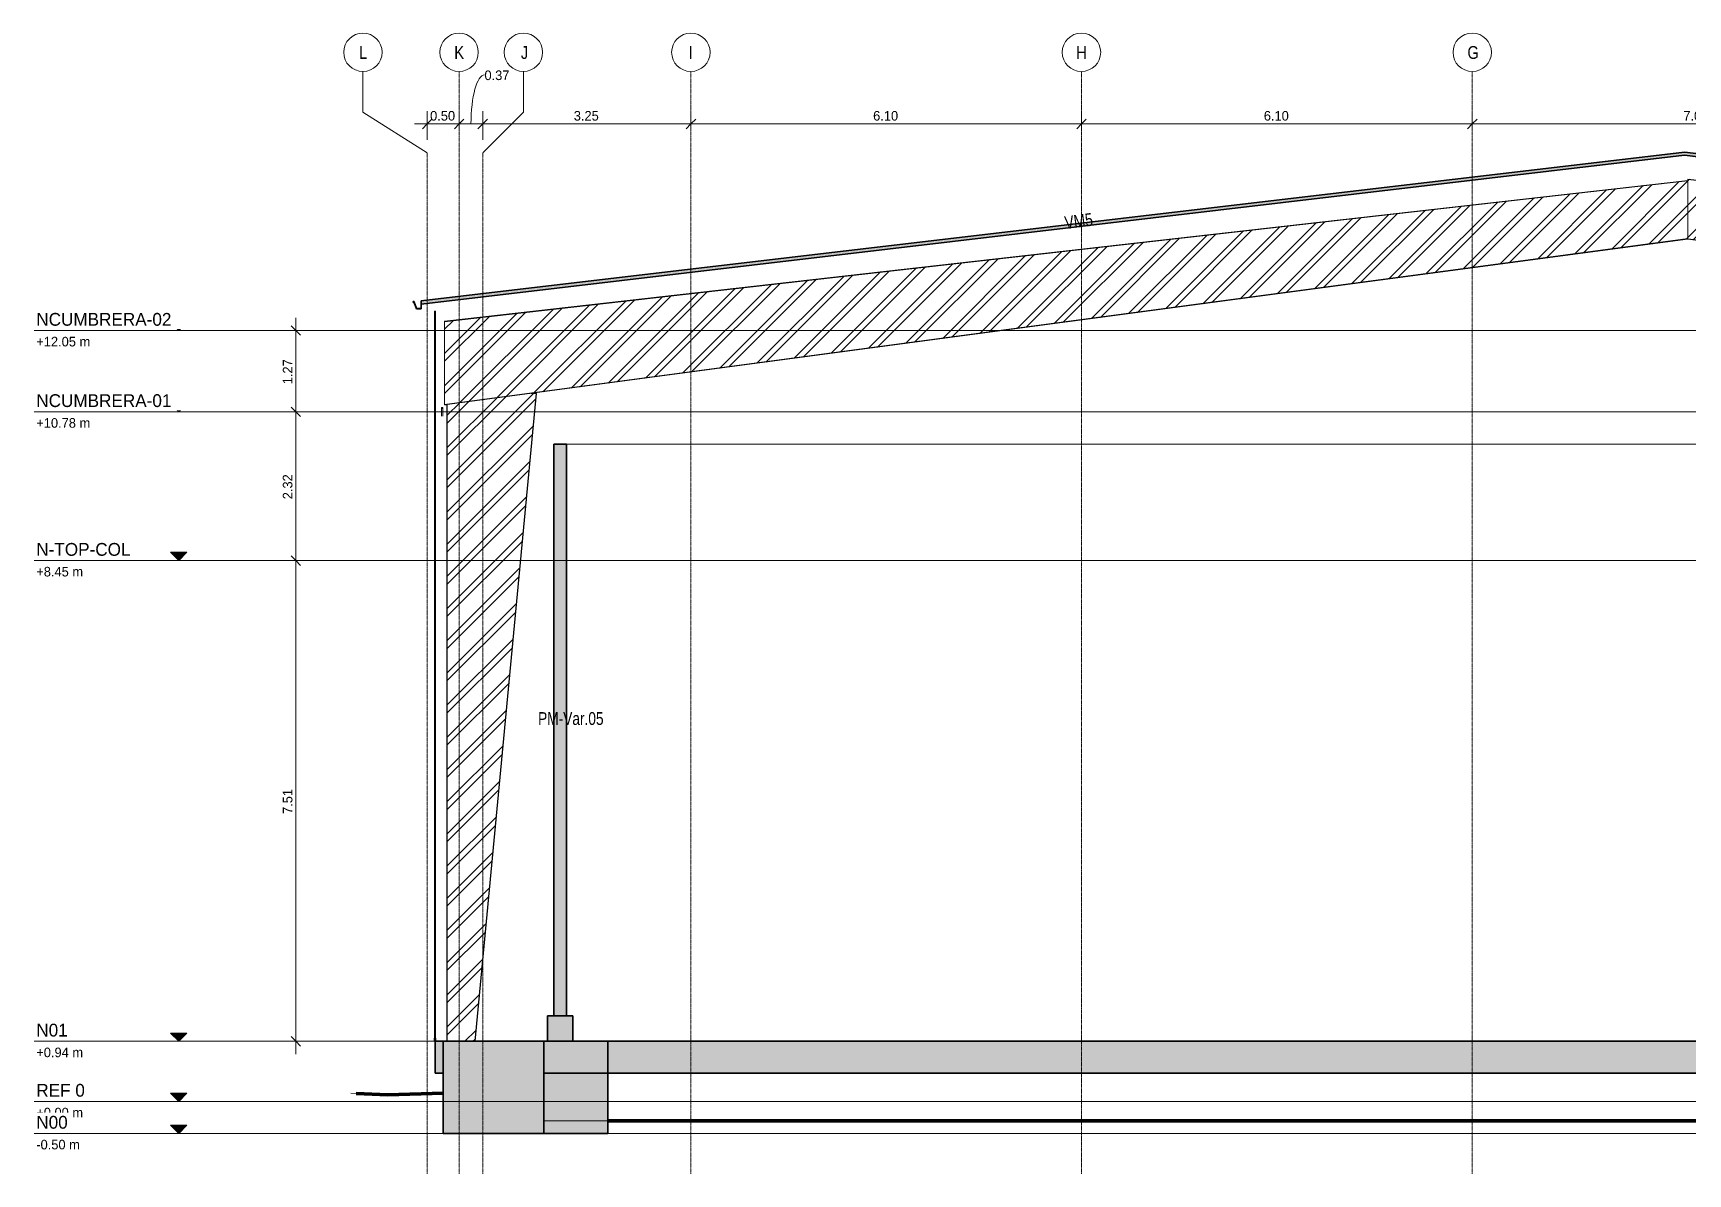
# Model space of a CAD drawing. Header units: centimetres. Extents: x -6716 to 10697, y -285 to 1669.
# Drawn here: x -6716 to -4132, y -113 to 1669 of the extents above; entities that cross this region are included whole.
import ezdxf

# ---------------------------------------------------------------- set-up
doc = ezdxf.new("R2010")
doc.units = ezdxf.units.CM
doc.linetypes.add('Centre', pattern=[3.175, 0.635, -0.475, 1.59, -0.475])
doc.linetypes.add('Grid Line', pattern=[2.2225, 1.27, -0.3175, 0.3175, -0.3175])
for name, color, linetype, lineweight in [('A-ANNO-DIMS', 7, 'Continuous', 9), ('A-ANNO-DIMS-100', 7, 'Continuous', 9), ('A-CLNG', 7, 'Continuous', 9), ('A-FLOR', 7, 'Continuous', 9), ('A-FLOR-LEVL', 7, 'Continuous', 9), ('A-FLOR-PATT', 7, 'Continuous', 35), ('A-GENM', 7, 'Continuous', 9), ('A-ROOF', 7, 'Continuous', 9), ('A-ROOF-MCUT', 7, 'Continuous', 35), ('A-ROOF-PATT', 7, 'Continuous', 35), ('A-WALL', 7, 'Continuous', 9), ('A-WALL-PATT', 7, 'Continuous', 35), ('C-BLDG-PADS', 7, 'Continuous', 9), ('C-TOPO', 7, 'Continuous', 9), ('I-WALL', 7, 'Continuous', 9), ('S-BEAM', 7, 'Continuous', 9), ('S-BEAM-IDEN', 7, 'Continuous', 18), ('S-COLS', 7, 'Continuous', 9), ('S-COLS-IDEN', 7, 'Continuous', 9), ('S-GRID', 7, 'Continuous', 9), ('S-GRID-IDEN', 7, 'Continuous', 9)]:
    doc.layers.add(name, color=color, linetype=linetype, lineweight=lineweight)
doc.styles.add('Century Gothic', font='GOTHIC.TTF', dxfattribs={"height": 20})
doc.styles.add('Century Gothic_1', font='GOTHIC.TTF', dxfattribs={"height": 15})
doc.styles.add('Century Gothic_2', font='GOTHIC.TTF', dxfattribs={"width": 0.8, "height": 20})
doc.styles.add('Saira Condensed', font='SairaCondensed-Regular.ttf', dxfattribs={"height": 20})
doc.dimstyles.new('FCA_N_Cotas_E100', dxfattribs={"dimscale": 30.48, "dimtxt": 15.662524, "dimasz": 0.492126, "dimexe": 0.656168, "dimexo": 0.656168, "dimgap": 0.032808, "dimtad": 1, "dimlfac": 0.01, "dimrnd": 0.01, "dimzin": 0, "dimdsep": 46, "dimtxsty": 'Century Gothic_1', "dimblk1": 'OBLIQUE', "dimblk2": 'OBLIQUE', "dimsah": 1, "dimcen": 0.09, "dimdle": 0.656168, "dimadec": 3, "dimazin": 2, "dimtfac": 1, "dimtdec": 4, "dimtix": 1, "dimtmove": 0, "dimatfit": 3, "dimfxl": 1, "dimtvp": 1, "dimtolj": 1, "dimtzin": 0, "dimarcsym": 2})
doc.dimstyles.new('FCA_N_Cotas_E100_1', dxfattribs={"dimscale": 30.48, "dimtxt": 15.662524, "dimasz": 0.492126, "dimexe": 0.656168, "dimexo": 0.656168, "dimgap": 0.032808, "dimtad": 1, "dimlfac": 0.01, "dimrnd": 0.01, "dimzin": 0, "dimdsep": 46, "dimtxsty": 'Century Gothic_1', "dimblk1": 'OBLIQUE', "dimblk2": 'OBLIQUE', "dimsah": 1, "dimcen": 0.09, "dimdle": 0.656168, "dimadec": 3, "dimazin": 2, "dimtfac": 1, "dimtdec": 4, "dimtix": 1, "dimtmove": 1, "dimatfit": 3, "dimfxl": 1, "dimtvp": 1, "dimtolj": 1, "dimtzin": 0, "dimarcsym": 2})
pattern_1 = [(45, (0, 0), (-25.14472, 25.14472), []), (45, (0, 38.1), (-25.14472, 25.14472), [])]

# ---------------------------------------------------------------- blocks, each defined once
blk = doc.blocks.new('PQ_RVR_ARQ-01_ZZ_ZZ_MO_T_A_rvt-1-Elevación Eje 23')
at = {"layer": 'A-ROOF-PATT', "lineweight": 9, "true_color": 0xeaeaea}
blk.add_hatch(color=254, dxfattribs=at).paths.add_polyline_path([(-2160.9, 1240.2), (-2160.9, 1245.2), (-4136.8, 1483.4), (-6109.6, 1250.8), (-6109.6, 1245.8), (-4136.8, 1478.4), (-2180.3, 1242.5)])
at = {"layer": 'A-WALL-PATT', "lineweight": 9, "true_color": 0xeaeaea}
for points in [[(-6087.7, 99), (-6087.7, 1234.5), (-6088.2, 1234.5), (-6088.2, 99)], [(-5902.7, 134), (-5882.7, 134), (-5882.7, 1027), (-5902.7, 1027), (-5902.7, 720.1)], [(-5872.7, 94), (-5872.7, 134), (-5912.7, 134), (-5912.7, 94)], [(-6089.5, 94), (-6087, 94), (-6087, 99), (-6089.5, 99), (-6089.5, 94.5)]]:
    blk.add_hatch(color=254, dxfattribs=at).paths.add_polyline_path(points)
at = {"layer": 'A-CLNG', "color": 254, "lineweight": 18, "true_color": 0xe5e5e5}
blk.add_line((-3126.4, 1027), (-5882.7, 1027), dxfattribs=at)
at = {"layer": 'A-FLOR', "color": 254, "lineweight": 35, "true_color": 0xcccccc}
for p, q in [((-2349.4, 94), (-5918.3, 94)), ((-5918.3, 94), (-5918.3, 44)), ((-5918.3, 44), (-2349.4, 44))]:
    blk.add_line(p, q, dxfattribs=at)
at = {"layer": 'A-ROOF', "color": 254, "lineweight": 35, "true_color": 0xcccccc}
for p, q in [((-4136.8, 1483.4), (-6109.6, 1250.8)), ((-6109.6, 1245.8), (-4136.8, 1478.4)), ((-2160.9, 1245.2), (-4136.8, 1483.4)), ((-4136.8, 1478.4), (-2160.9, 1240.2)), ((-6109.6, 1250.8), (-6109.6, 1245.8))]:
    blk.add_line(p, q, dxfattribs=at)
at = {"layer": 'A-ROOF-MCUT', "color": 254, "true_color": 0xcccccc}
for p, q in [((-6120.9, 1249.6), (-6122.1, 1249.6)), ((-6122.1, 1249.6), (-6122.1, 1248.3)), ((-6122.1, 1248.3), (-6120.9, 1248.3)), ((-6121.8, 1248.6), (-6121.8, 1249.2)), ((-6121.8, 1249.2), (-6120.9, 1249.2)), ((-6120.6, 1248.6), (-6121.8, 1248.6)), ((-6120.9, 1249.2), (-6120.9, 1249.6)), ((-6120.9, 1248.3), (-6117, 1238.3)), ((-6116.8, 1238.7), (-6120.6, 1248.6)), ((-6109.6, 1250.8), (-6109.9, 1250.8)), ((-6109.9, 1250.8), (-6109.9, 1238.7)), ((-6109.6, 1238.3), (-6109.6, 1250.8)), ((-6117, 1238.3), (-6109.6, 1238.3)), ((-6109.9, 1238.7), (-6116.8, 1238.7))]:
    blk.add_line(p, q, dxfattribs=at)
at = {"layer": 'A-WALL', "color": 254, "lineweight": 35, "true_color": 0xcccccc}
for p, q in [((-6087.7, 1234.5), (-6088.2, 1234.5)), ((-6088.2, 1234.5), (-6088.2, 99)), ((-6087.7, 99), (-6087.7, 1234.5)), ((-5872.7, 134), (-5912.7, 134)), ((-5912.7, 134), (-5912.7, 94)), ((-5872.7, 94), (-5872.7, 134)), ((-6088.2, 99), (-6087.7, 99)), ((-5918.3, 94), (-6075.5, 94)), ((-6075.5, 94), (-6075.5, -50)), ((-5818.3, 94), (-5918.3, 94)), ((-5918.3, 94), (-5918.3, -50)), ((-5918.3, -50), (-5918.3, 94)), ((-5912.7, 94), (-5872.7, 94)), ((-5818.3, -50), (-5818.3, 94)), ((-6075.5, -50), (-5918.3, -50)), ((-5918.3, -50), (-5818.3, -50))]:
    blk.add_line(p, q, dxfattribs=at)
at = {"layer": 'A-WALL', "color": 254, "true_color": 0xcccccc}
for p, q in [((-6089.5, 99), (-6089.5, 94)), ((-6087, 99), (-6089.5, 99)), ((-6089.5, 94), (-6087, 94)), ((-6087, 94), (-6087, 99))]:
    blk.add_line(p, q, dxfattribs=at)
at = {"layer": 'C-BLDG-PADS', "color": 254, "lineweight": 18, "true_color": 0xdadada}
for p, q in [((-2349.4, 0), (-5918.3, 0)), ((-5918.3, 0), (-5918.3, -30.5)), ((-5918.3, -30.5), (-2349.4, -30.5))]:
    blk.add_line(p, q, dxfattribs=at)
at = {"layer": 'C-TOPO', "color": 254, "true_color": 0xdadada}
for p, q in [((-6211.4, 12.6), (-6219.7, 12.8)), ((-6161.8, 10.4), (-6211.4, 12.6)), ((-6162.8, 11.1), (-6211.4, 12.6)), ((-6162.8, 11.1), (-6170.5, 11.3)), ((-6075.5, 12.8), (-6161.8, 10.4)), ((-4781.4, -30.5), (-5818.3, -30.5)), ((-4781.4, -30.5), (-2732.8, -30.5))]:
    blk.add_line(p, q, dxfattribs=at)
at = {"layer": 'C-TOPO', "color": 254, "lineweight": 70, "true_color": 0xdadada}
for p, q in [((-6161.8, 10.4), (-6211.4, 12.6)), ((-6075.5, 12.8), (-6161.8, 10.4)), ((-5818.3, -30.5), (-4781.4, -30.5)), ((-4781.4, -30.5), (-2732.8, -30.5))]:
    blk.add_line(p, q, dxfattribs=at)
at = {"layer": 'I-WALL', "color": 254, "lineweight": 35, "true_color": 0xcccccc}
for p, q in [((-5882.7, 1027), (-5902.7, 1027)), ((-5902.7, 1027), (-5902.7, 134)), ((-5882.7, 134), (-5882.7, 1027)), ((-5902.7, 134), (-5882.7, 134))]:
    blk.add_line(p, q, dxfattribs=at)
blk = doc.blocks.new('RVR_Tensor angular - d_25 mm-1722037-Elevación Eje 23')
at = {"layer": 'A-GENM', "color": 8, "true_color": 0x808080}
for p, q in [((-6077.8, 1083.6), (-6077.8, 1070.5)), ((-6075.8, 1070.5), (-6075.8, 1083.6))]:
    blk.add_line(p, q, dxfattribs=at)
for start_param, end_param in [(1.570796, 3.403391), (3.403392, 3.665191), (3.665198, 3.926983), (3.926991, 4.18879), (4.18879, 4.45059), (4.45059, 4.712389), (6.021387, 7.853982), (4.712389, 4.974188), (4.974188, 5.235988), (5.235988, 5.497787), (5.497795, 5.75958), (5.759587, 6.021386)]:
    blk.add_ellipse((-6076.8, 1083.6), major_axis=(1, 0), ratio=0.891007, start_param=start_param, end_param=end_param, dxfattribs=at)
blk = doc.blocks.new('Level - Con_Triangulo-1145637-Elevación Eje 23')
at = {"layer": 'A-FLOR-LEVL', "true_color": 0xe2e2e2}
blk.add_hatch(color=254, dxfattribs=at).paths.add_polyline_path([(-6501.3, 12.9), (-6488.4, 0), (-6475.5, 12.9)])
at = {"layer": 'A-FLOR-LEVL', "color": 253, "true_color": 0xaaaaaa}
for p, q in [((-6475.5, 0), (-6714, 0)), ((-6501.3, 12.9), (-6475.5, 12.9)), ((-6488.4, 0), (-6501.3, 12.9)), ((-6475.5, 12.9), (-6488.4, 0))]:
    blk.add_line(p, q, dxfattribs=at)
blk = doc.blocks.new('Grid - 3mm-1819951-Elevación Eje 23')
at = {"layer": 'S-GRID-IDEN', "color": 253, "true_color": 0xaaaaaa}
blk.add_circle((-2548.7, 1639.2), 30, dxfattribs=at)
blk = doc.blocks.new('DIMBLOCK1-Elevación Eje 23')
at = {"layer": 'A-ANNO-DIMS-100'}
for p, q in [((-6120.4, 1527.2), (-6050.4, 1527.2)), ((-6100.4, 1527.2), (-6100.4, 1547.2)), ((-6100.4, 1527.2), (-6100.4, 1502.2)), ((-6050.4, 1527.2), (-6050.4, 1547.2)), ((-6050.4, 1527.2), (-6050.4, 1517.8))]:
    blk.add_line(p, q, dxfattribs=at)
at = {"layer": 'A-ANNO-DIMS-100', "lineweight": 35}
for p, q in [((-6100.4, 1527.2), (-6107.9, 1519.7)), ((-6100.4, 1527.2), (-6092.9, 1534.7)), ((-6050.4, 1527.2), (-6057.9, 1519.7)), ((-6050.4, 1527.2), (-6042.9, 1534.7))]:
    blk.add_line(p, q, dxfattribs=at)
at = {"layer": 'A-ANNO-DIMS-100', "color": 0, "insert": (-6095.8, 1547.5), "char_height": 15, "width": 48.927, "attachment_point": 1, "line_spacing_factor": 0.984502, "style": 'Century Gothic_1'}
blk.add_mtext('0.50', dxfattribs=at)
blk = doc.blocks.new('_Oblique')
at = {"color": 0, "linetype": 'ByBlock', "lineweight": -2}
blk.add_line((-0.5, -0.5), (0.5, 0.5), dxfattribs=at)
blk = doc.blocks.new('DIMBLOCK2-Elevación Eje 23')
at = {"layer": 'A-ANNO-DIMS-100', "lineweight": 35}
for p, q in [((-6050.4, 1527.2), (-6057.9, 1519.7)), ((-6050.4, 1527.2), (-6042.9, 1534.7)), ((-6013.5, 1527.2), (-6021, 1519.7)), ((-6013.5, 1527.2), (-6006, 1534.7))]:
    blk.add_line(p, q, dxfattribs=at)
at = {"layer": 'A-ANNO-DIMS-100'}
for p, q in [((-6050.4, 1527.2), (-6050.4, 1547.2)), ((-6050.4, 1527.2), (-6013.5, 1527.2)), ((-6050.4, 1527.2), (-6050.4, 1517.8)), ((-6013.5, 1527.2), (-6013.5, 1547.2)), ((-6013.5, 1527.2), (-6013.5, 1502.2))]:
    blk.add_line(p, q, dxfattribs=at)
blk.add_ellipse((-6010.9, 1527.2), major_axis=(0, 76.6), ratio=0.27518, start_param=0, end_param=1.570796, dxfattribs=at)
at = {"layer": 'A-ANNO-DIMS-100', "color": 0, "insert": (-6010.9, 1610.8), "char_height": 15, "width": 48.927, "attachment_point": 1, "line_spacing_factor": 0.984502, "style": 'Century Gothic_1'}
blk.add_mtext('0.37', dxfattribs=at)
blk = doc.blocks.new('DIMBLOCK3-Elevación Eje 23')
at = {"layer": 'A-ANNO-DIMS-100', "lineweight": 35}
for p, q in [((-6013.5, 1527.2), (-6021, 1519.7)), ((-6013.5, 1527.2), (-6006, 1534.7)), ((-5688.5, 1527.2), (-5696, 1519.7)), ((-5688.5, 1527.2), (-5681, 1534.7))]:
    blk.add_line(p, q, dxfattribs=at)
at = {"layer": 'A-ANNO-DIMS-100'}
for p, q in [((-6013.5, 1527.2), (-6013.5, 1547.2)), ((-6013.5, 1527.2), (-5688.5, 1527.2)), ((-6013.5, 1527.2), (-6013.5, 1502.2)), ((-5688.5, 1527.2), (-5688.5, 1547.2)), ((-5688.5, 1527.2), (-5688.5, 1517.8))]:
    blk.add_line(p, q, dxfattribs=at)
at = {"layer": 'A-ANNO-DIMS-100', "color": 0, "insert": (-5871.4, 1547.5), "char_height": 15, "width": 48.927, "attachment_point": 1, "line_spacing_factor": 0.984502, "style": 'Century Gothic_1'}
blk.add_mtext('3.25', dxfattribs=at)
blk = doc.blocks.new('DIMBLOCK4-Elevación Eje 23')
at = {"layer": 'A-ANNO-DIMS-100', "lineweight": 35}
for p, q in [((-5688.5, 1527.2), (-5696, 1519.7)), ((-5688.5, 1527.2), (-5681, 1534.7)), ((-5078.5, 1527.2), (-5086, 1519.7)), ((-5078.5, 1527.2), (-5071, 1534.7))]:
    blk.add_line(p, q, dxfattribs=at)
at = {"layer": 'A-ANNO-DIMS-100'}
for p, q in [((-5688.5, 1527.2), (-5688.5, 1547.2)), ((-5688.5, 1527.2), (-5078.5, 1527.2)), ((-5688.5, 1527.2), (-5688.5, 1517.8)), ((-5078.5, 1527.2), (-5078.5, 1547.2)), ((-5078.5, 1527.2), (-5078.5, 1517.8))]:
    blk.add_line(p, q, dxfattribs=at)
at = {"layer": 'A-ANNO-DIMS-100', "color": 0, "insert": (-5403.9, 1547.5), "char_height": 15, "width": 48.927, "attachment_point": 1, "line_spacing_factor": 0.984502, "style": 'Century Gothic_1'}
blk.add_mtext('6.10', dxfattribs=at)
blk = doc.blocks.new('DIMBLOCK5-Elevación Eje 23')
at = {"layer": 'A-ANNO-DIMS-100', "lineweight": 35}
for p, q in [((-5078.5, 1527.2), (-5086, 1519.7)), ((-5078.5, 1527.2), (-5071, 1534.7)), ((-4468.3, 1527.2), (-4475.8, 1519.7)), ((-4468.3, 1527.2), (-4460.8, 1534.7))]:
    blk.add_line(p, q, dxfattribs=at)
at = {"layer": 'A-ANNO-DIMS-100'}
for p, q in [((-5078.5, 1527.2), (-5078.5, 1547.2)), ((-5078.5, 1527.2), (-4468.3, 1527.2)), ((-5078.5, 1527.2), (-5078.5, 1517.8)), ((-4468.3, 1527.2), (-4468.3, 1547.2)), ((-4468.3, 1527.2), (-4468.3, 1517.8))]:
    blk.add_line(p, q, dxfattribs=at)
at = {"layer": 'A-ANNO-DIMS-100', "color": 0, "insert": (-4793.8, 1547.5), "char_height": 15, "width": 48.927, "attachment_point": 1, "line_spacing_factor": 0.984502, "style": 'Century Gothic_1'}
blk.add_mtext('6.10', dxfattribs=at)
blk = doc.blocks.new('DIMBLOCK6-Elevación Eje 23')
at = {"layer": 'A-ANNO-DIMS-100', "lineweight": 35}
for p, q in [((-4468.3, 1527.2), (-4475.8, 1519.7)), ((-4468.3, 1527.2), (-4460.8, 1534.7)), ((-3768.3, 1527.2), (-3775.8, 1519.7)), ((-3768.3, 1527.2), (-3760.8, 1534.7))]:
    blk.add_line(p, q, dxfattribs=at)
at = {"layer": 'A-ANNO-DIMS-100'}
for p, q in [((-4468.3, 1527.2), (-4468.3, 1547.2)), ((-4468.3, 1527.2), (-3768.3, 1527.2)), ((-4468.3, 1527.2), (-4468.3, 1517.8)), ((-3768.3, 1527.2), (-3768.3, 1547.2)), ((-3768.3, 1527.2), (-3768.3, 1517.8))]:
    blk.add_line(p, q, dxfattribs=at)
at = {"layer": 'A-ANNO-DIMS-100', "color": 0, "insert": (-4138.6, 1547.5), "char_height": 15, "width": 48.927, "attachment_point": 1, "line_spacing_factor": 0.984502, "style": 'Century Gothic_1'}
blk.add_mtext('7.00', dxfattribs=at)
blk = doc.blocks.new('DIMBLOCK10-Elevación Eje 23')
at = {"layer": 'A-ANNO-DIMS-100'}
for p, q in [((-6305.5, 1224.5), (-6305.5, 1077.5)), ((-6305.5, 1204.5), (-6314.9, 1204.5)), ((-6305.5, 1204.5), (-6285.5, 1204.5)), ((-6305.5, 1077.5), (-6314.9, 1077.5)), ((-6305.5, 1077.5), (-6285.5, 1077.5))]:
    blk.add_line(p, q, dxfattribs=at)
at = {"layer": 'A-ANNO-DIMS-100', "lineweight": 35}
for p, q in [((-6305.5, 1204.5), (-6313, 1212)), ((-6305.5, 1204.5), (-6298, 1197)), ((-6305.5, 1077.5), (-6313, 1085)), ((-6305.5, 1077.5), (-6298, 1070))]:
    blk.add_line(p, q, dxfattribs=at)
at = {"layer": 'A-ANNO-DIMS-100', "color": 0, "insert": (-6325.8, 1120.6), "char_height": 15, "width": 48.927, "attachment_point": 1, "rotation": 90, "line_spacing_factor": 0.984502, "style": 'Century Gothic_1'}
blk.add_mtext('1.27', dxfattribs=at)
blk = doc.blocks.new('DIMBLOCK11-Elevación Eje 23')
at = {"layer": 'A-ANNO-DIMS-100'}
for p, q in [((-6305.5, 1077.5), (-6314.9, 1077.5)), ((-6305.5, 1077.5), (-6305.5, 845.1)), ((-6305.5, 1077.5), (-6285.5, 1077.5)), ((-6305.5, 845.1), (-6314.9, 845.1)), ((-6305.5, 845.1), (-6285.5, 845.1))]:
    blk.add_line(p, q, dxfattribs=at)
at = {"layer": 'A-ANNO-DIMS-100', "lineweight": 35}
for p, q in [((-6305.5, 1077.5), (-6313, 1085)), ((-6305.5, 1077.5), (-6298, 1070)), ((-6305.5, 845.1), (-6313, 852.6)), ((-6305.5, 845.1), (-6298, 837.6))]:
    blk.add_line(p, q, dxfattribs=at)
at = {"layer": 'A-ANNO-DIMS-100', "color": 0, "insert": (-6325.8, 940.9), "char_height": 15, "width": 48.927, "attachment_point": 1, "rotation": 90, "line_spacing_factor": 0.984502, "style": 'Century Gothic_1'}
blk.add_mtext('2.32', dxfattribs=at)
blk = doc.blocks.new('DIMBLOCK12-Elevación Eje 23')
at = {"layer": 'A-ANNO-DIMS-100'}
for p, q in [((-6305.5, 845.1), (-6314.9, 845.1)), ((-6305.5, 845.1), (-6305.5, 74)), ((-6305.5, 845.1), (-6285.5, 845.1)), ((-6305.5, 94), (-6314.9, 94)), ((-6305.5, 94), (-6285.5, 94))]:
    blk.add_line(p, q, dxfattribs=at)
at = {"layer": 'A-ANNO-DIMS-100', "lineweight": 35}
for p, q in [((-6305.5, 845.1), (-6313, 852.6)), ((-6305.5, 845.1), (-6298, 837.6)), ((-6305.5, 94), (-6313, 101.5)), ((-6305.5, 94), (-6298, 86.5))]:
    blk.add_line(p, q, dxfattribs=at)
at = {"layer": 'A-ANNO-DIMS-100', "color": 0, "insert": (-6325.8, 449.2), "char_height": 15, "width": 48.927, "attachment_point": 1, "rotation": 90, "line_spacing_factor": 0.984502, "style": 'Century Gothic_1'}
blk.add_mtext('7.51', dxfattribs=at)

msp = doc.modelspace()

# ---------------------------------------------------------------- hatches: boundary and pattern name
at = {"layer": 'A-FLOR-PATT', "lineweight": 9, "true_color": 0x9a9a9a}
msp.add_hatch(color=253, dxfattribs=at).paths.add_polyline_path([(-4135.703, 44), (-2362.631, 44), (-2362.631, 94), (-6087.713, 94), (-6087.713, 44), (-5177.692, 44)])
at = {"layer": 'A-WALL-PATT', "lineweight": 9, "true_color": 0x9a9a9a}
for points in [[(-5918.319, -50), (-5918.319, 44), (-6075.453, 44), (-6075.453, -50)], [(-5918.319, -50), (-5818.319, -50), (-5818.319, 44), (-5918.319, 44)]]:
    msp.add_hatch(color=253, dxfattribs=at).paths.add_polyline_path(points)
at = {"layer": 'S-BEAM', "true_color": 0xc0c0c0}
h = msp.add_hatch(dxfattribs=at)
h.set_pattern_fill('FP_3', color=9, style=0, pattern_type=2)
h.set_pattern_definition(pattern_1)
h.paths.add_polyline_path([(-6073.06, 1218.304), (-4131.501, 1438.183), (-4131.501, 1438.769), (-6073.06, 1218.89)])
h = msp.add_hatch(dxfattribs=at)
h.set_pattern_fill('FP_3', color=9, style=0, pattern_type=2)
h.set_pattern_definition(pattern_1)
h.paths.add_polyline_path([(-6073.06, 1088.746), (-4131.501, 1348.072), (-4131.501, 1438.183), (-6073.06, 1218.304), (-6073.06, 1152.237)])
h = msp.add_hatch(dxfattribs=at)
h.set_pattern_fill('FP_4', color=9, style=0, pattern_type=2)
h.set_pattern_definition(pattern_1)
h.paths.add_polyline_path([(-2180.363, 1217.452), (-2180.286, 1218.029), (-4131.501, 1441.149), (-4131.501, 1440.564), (-2572.718, 1262.318)])
h = msp.add_hatch(dxfattribs=at)
h.set_pattern_fill('FP_4', color=9, style=0, pattern_type=2)
h.set_pattern_definition(pattern_1)
h.paths.add_polyline_path([(-2197.404, 1089.749), (-2180.363, 1217.452), (-4131.501, 1440.564), (-4131.501, 1347.841), (-2198.935, 1089.953)])
h = msp.add_hatch(dxfattribs=at)
h.set_pattern_fill('FP_3', color=9, style=0, pattern_type=2)
h.set_pattern_definition(pattern_1)
h.paths.add_polyline_path([(-6073.06, 1088.159), (-4131.501, 1347.485), (-4131.501, 1348.072), (-6073.06, 1088.746)])
h = msp.add_hatch(dxfattribs=at)
h.set_pattern_fill('FP_5', color=9, style=0, pattern_type=2)
h.set_pattern_definition(pattern_1)
h.paths.add_polyline_path([(-2197.481, 1089.172), (-2197.404, 1089.749), (-4131.501, 1347.841), (-4131.501, 1347.254), (-2247.096, 1095.792)])
at = {"layer": 'S-COLS', "true_color": 0xc0c0c0}
h = msp.add_hatch(dxfattribs=at)
h.set_pattern_fill('FP_3', color=9, style=0, pattern_type=2)
h.set_pattern_definition(pattern_1)
h.paths.add_polyline_path([(-6069.635, 94), (-6069.053, 94), (-6069.053, 1088.694), (-6069.635, 1088.616), (-6069.635, 720.073)])
h = msp.add_hatch(dxfattribs=at)
h.set_pattern_fill('FP_3', color=9, style=0, pattern_type=2)
h.set_pattern_definition(pattern_1)
h.paths.add_polyline_path([(-6025.957, 94), (-5930.217, 1106.2), (-5937.99, 1106.2), (-6069.053, 1088.694), (-6069.053, 94)])
h = msp.add_hatch(dxfattribs=at)
h.set_pattern_fill('FP_3', color=9, style=0, pattern_type=2)
h.set_pattern_definition(pattern_1)
h.paths.add_polyline_path([(-6025.957, 94), (-6025.375, 94), (-5929.635, 1106.2), (-5930.217, 1106.2), (-5966.739, 720.073)])

# ---------------------------------------------------------------- linework, layer by layer
at = {"layer": 'A-FLOR', "lineweight": 35}
for p, q in [((-6069.635, 94), (-6087.713, 94)), ((-6087.713, 94), (-6087.713, 44)), ((-2362.631, 94), (-6025.375, 94)), ((-6087.713, 44), (-6075.453, 44)), ((-5818.319, 44), (-2449.359, 44))]:
    msp.add_line(p, q, dxfattribs=at)
at = {"layer": 'A-FLOR-LEVL', "color": 253, "linetype": 'Centre', "true_color": 0xaaaaaa}
for p, q in [((-1795.884, 845.103), (-6475.531, 845.103)), ((-6475.531, 94), (-1795.884, 94)), ((-6475.531, 0), (-1795.884, 0)), ((-1795.884, -50), (-6475.531, -50))]:
    msp.add_line(p, q, dxfattribs=at)
at = {"layer": 'A-WALL', "lineweight": 35}
for p, q in [((-6075.453, 44), (-6075.453, -50)), ((-5918.319, -50), (-5918.319, 44)), ((-5818.319, -50), (-5818.319, 44)), ((-6075.453, -50), (-5818.319, -50))]:
    msp.add_line(p, q, dxfattribs=at)
at = {"layer": 'S-BEAM'}
for p, q in [((-4131.501, 1438.769), (-6073.06, 1218.89)), ((-6073.06, 1218.304), (-4131.501, 1438.183)), ((-4131.501, 1441.149), (-2180.286, 1218.029)), ((-4131.501, 1441.149), (-4131.501, 1440.564)), ((-2180.363, 1217.452), (-4131.501, 1440.564)), ((-4131.501, 1440.564), (-4131.501, 1438.769)), ((-4131.501, 1438.183), (-4131.501, 1438.769)), ((-4131.501, 1438.183), (-4131.501, 1348.072)), ((-4131.501, 1438.183), (-4131.501, 1348.072)), ((-4131.501, 1348.072), (-6073.06, 1088.746)), ((-4131.501, 1347.485), (-6069.053, 1088.694)), ((-4131.501, 1348.072), (-4131.501, 1347.485)), ((-4131.501, 1347.841), (-2197.404, 1089.749)), ((-4131.501, 1347.841), (-4131.501, 1347.254)), ((-4131.501, 1347.254), (-2197.481, 1089.172)), ((-6073.06, 1218.89), (-6073.06, 1218.304)), ((-6073.06, 1218.304), (-6073.06, 1088.746)), ((-6073.06, 1088.746), (-6073.06, 1088.159)), ((-6069.635, 1088.616), (-6073.06, 1088.159))]:
    msp.add_line(p, q, dxfattribs=at)
at = {"layer": 'S-COLS'}
for p, q in [((-6069.053, 1088.694), (-6069.635, 1088.616)), ((-6069.635, 1088.616), (-6069.635, 94)), ((-6069.053, 1088.694), (-6069.053, 94)), ((-6025.957, 94), (-5930.217, 1106.2)), ((-6025.375, 94), (-5929.635, 1106.2)), ((-5937.99, 1106.2), (-5930.217, 1106.2)), ((-5929.635, 1106.2), (-5930.217, 1106.2)), ((-6069.053, 94), (-6069.635, 94)), ((-6025.957, 94), (-6069.053, 94)), ((-6025.375, 94), (-6025.957, 94))]:
    msp.add_line(p, q, dxfattribs=at)
at = {"layer": 'S-GRID', "color": 253, "true_color": 0xaaaaaa}
for p, q in [((-6200.667, 1545.726), (-6200.667, 1609.226)), ((-5950.039, 1545.726), (-5950.039, 1609.226)), ((-6100.445, 1482.226), (-6200.667, 1545.726)), ((-6013.539, 1482.226), (-5950.039, 1545.726))]:
    msp.add_line(p, q, dxfattribs=at)
at = {"layer": 'S-GRID', "color": 253, "linetype": 'Grid Line', "true_color": 0xaaaaaa}
for p, q in [((-6050.445, -113.184), (-6050.445, 1609.226)), ((-5688.539, -113.184), (-5688.539, 1609.226)), ((-5078.539, -113.184), (-5078.539, 1609.226)), ((-4468.259, -113.184), (-4468.259, 1609.226)), ((-6100.445, -113.184), (-6100.445, 1482.226)), ((-6013.539, -113.184), (-6013.539, 1482.226))]:
    msp.add_line(p, q, dxfattribs=at)

# ---------------------------------------------------------------- block references
at = {"lineweight": 5}
msp.add_blockref('PQ_RVR_ARQ-01_ZZ_ZZ_MO_T_A_rvt-1-Elevación Eje 23', (0, 0), dxfattribs=at)
at = {"layer": 'A-FLOR-LEVL', "color": 253, "true_color": 0xaaaaaa}
for p in [(0, 1204.505), (0, 1077.508), (0, 845.103), (0, 94), (0, 0)]:
    msp.add_blockref('Level - Con_Triangulo-1145637-Elevación Eje 23', p, dxfattribs=at)
at = {"layer": 'A-GENM', "color": 8, "true_color": 0x808080}
msp.add_blockref('RVR_Tensor angular - d_25 mm-1722037-Elevación Eje 23', (0, 0), dxfattribs=at)
at = {"layer": 'S-GRID-IDEN', "color": 253, "true_color": 0xaaaaaa}
for p in [(-3652.004, 0), (-3501.782, 0), (-3401.377, 0), (-3139.877, 0), (-2529.877, 0), (-1919.596, 0)]:
    msp.add_blockref('Grid - 3mm-1819951-Elevación Eje 23', p, dxfattribs=at)

# ---------------------------------------------------------------- texts
at = {"layer": 'S-BEAM-IDEN', "lineweight": 9, "insert": (-5106.011, 1382.605), "char_height": 20, "width": 60.2869, "attachment_point": 1, "rotation": 7.607745, "style": 'Century Gothic_2'}
msp.add_mtext('VM5', dxfattribs=at)
at = {"layer": 'S-COLS-IDEN', "insert": (-5927.155, 608.306), "char_height": 20, "width": 134.6835, "attachment_point": 1, "style": 'Century Gothic_2'}
msp.add_mtext('PM-Var.05', dxfattribs=at)
at = {"layer": 'S-GRID-IDEN', "color": 253, "true_color": 0xaaaaaa, "char_height": 20, "attachment_point": 1, "style": 'Saira Condensed'}
for s, insert, width in [('L', (-6206.591, 1648.906), 13.62869), ('K', (-6058.018, 1648.906), 17.63712), ('J', (-5954.013, 1648.906), 8.81856), ('I', (-5692.163, 1648.906), 8.01687), ('H', (-5086.763, 1648.906), 19.2405), ('G', (-4475.832, 1648.906), 17.63712)]:
    msp.add_mtext(s, dxfattribs=dict(at, insert=insert, width=width))

# ---------------------------------------------------------------- dimensions: what is measured, and where the dimension line sits
at = {"layer": 'A-ANNO-DIMS'}
dim = msp.add_linear_dim(base=(-6013.539, 1527.233), p1=(-6050.445, 1537.84), p2=(-6013.539, 1482.226), dimstyle='FCA_N_Cotas_E100_1', override={"dimpost": '<>', "dimfxl": 66.74482}, dxfattribs=at)
dim.commit()
dim.dimension.update_dxf_attribs({"geometry": 'DIMBLOCK2-Elevación Eje 23', "text_midpoint": (-5986.436, 1600.803), "dimtype": 160})
for base, p1, p2, override, picture, middle in [((-6050.445, 1527.233), (-6100.445, 1482.226), (-6050.445, 1537.84), {"dimpost": '<>', "dimfxl": 74.785327}, 'DIMBLOCK1-Elevación Eje 23', (-6075.445, 1536.11)), ((-5688.539, 1527.233), (-6013.539, 1482.226), (-5688.539, 1537.84), {"dimpost": '<>', "dimfxl": 329.723892}, 'DIMBLOCK3-Elevación Eje 23', (-5851.039, 1536.11)), ((-5078.539, 1527.233), (-5688.539, 1537.84), (-5078.539, 1537.84), {"dimpost": '<>', "dimfxl": 610}, 'DIMBLOCK4-Elevación Eje 23', (-5383.539, 1536.11)), ((-4468.259, 1527.233), (-5078.539, 1537.84), (-4468.259, 1537.84), {"dimpost": '<>', "dimfxl": 610.280405}, 'DIMBLOCK5-Elevación Eje 23', (-4773.399, 1536.11)), ((-3768.259, 1527.233), (-4468.259, 1537.84), (-3768.259, 1537.84), {"dimpost": '<>', "dimfxl": 700}, 'DIMBLOCK6-Elevación Eje 23', (-4118.259, 1536.11))]:
    dim = msp.add_linear_dim(base=base, p1=p1, p2=p2, dimstyle='FCA_N_Cotas_E100', override=override, dxfattribs=at)
    dim.commit()
    dim.dimension.update_dxf_attribs({"geometry": picture, "text_midpoint": middle})
for base, p1, p2, override, picture, middle in [((-6305.542, 1077.508), (-6294.935, 1204.505), (-6294.935, 1077.508), {"dimpost": '<>', "dimfxl": 126.997085}, 'DIMBLOCK10-Elevación Eje 23', (-6314.419, 1141.007)), ((-6305.542, 845.103), (-6294.935, 1077.508), (-6294.935, 845.103), {"dimpost": '<>', "dimfxl": 232.405176}, 'DIMBLOCK11-Elevación Eje 23', (-6314.419, 961.305)), ((-6305.542, 94), (-6294.935, 845.103), (-6294.935, 94), {"dimpost": '<>', "dimfxl": 751.102783}, 'DIMBLOCK12-Elevación Eje 23', (-6314.231, 469.551))]:
    dim = msp.add_linear_dim(base=base, p1=p1, p2=p2, angle=90, dimstyle='FCA_N_Cotas_E100', override=override, dxfattribs=at)
    dim.commit()
    dim.dimension.update_dxf_attribs({"geometry": picture, "text_midpoint": middle})

# ---------------------------------------------------------------- next in the draw order: texts
at = {"layer": 'A-FLOR-LEVL', "color": 9, "true_color": 0xb7b7b7, "char_height": 20, "attachment_point": 1, "style": 'Century Gothic', "bg_fill": 3, "box_fill_scale": 1.25, "bg_fill_color": 256, "bg_fill_true_color": 13158600, "bg_fill_transparency": 0}
for s, insert, width in [('NCUMBRERA-02', (-6710.788, 1231.973), 262.15181), ('NCUMBRERA-01', (-6710.788, 1104.976), 262.15181), ('N-TOP-COL', (-6710.788, 872.571), 185.9915), ('N01', (-6710.788, 121.468), 64.135), ('REF 0', (-6710.788, 27.468), 84.97887)]:
    msp.add_mtext(s, dxfattribs=dict(at, insert=insert, width=width))

# ---------------------------------------------------------------- next in the draw order: linework, layer by layer
at = {"layer": 'A-FLOR-LEVL', "color": 253, "linetype": 'Centre', "true_color": 0xaaaaaa}
for p, q in [((-6475.531, 1204.505), (-1795.884, 1204.505)), ((-6475.531, 1077.508), (-1795.884, 1077.508))]:
    msp.add_line(p, q, dxfattribs=at)

# ---------------------------------------------------------------- next in the draw order: texts
at = {"layer": 'A-FLOR-LEVL', "color": 9, "true_color": 0xb7b7b7, "char_height": 15, "attachment_point": 1, "style": 'Century Gothic_1', "bg_fill": 3, "box_fill_scale": 1.25, "bg_fill_color": 256, "bg_fill_true_color": 13158600, "bg_fill_transparency": 0}
for s, insert, width in [('+12.05 m', (-6710.788, 1194.661), 112.23625), ('+10.78 m', (-6710.788, 1067.664), 112.23625), ('+8.45 m', (-6710.788, 835.259), 97.80587), ('+0.94 m', (-6710.788, 84.156), 97.80587), ('+0.00 m', (-6710.788, -9.844), 97.80587)]:
    msp.add_mtext(s, dxfattribs=dict(at, insert=insert, width=width))

# ---------------------------------------------------------------- next in the draw order: block references
at = {"layer": 'A-FLOR-LEVL', "color": 253, "true_color": 0xaaaaaa}
msp.add_blockref('Level - Con_Triangulo-1145637-Elevación Eje 23', (0, -50), dxfattribs=at)

# ---------------------------------------------------------------- next in the draw order: texts
at = {"layer": 'A-FLOR-LEVL', "color": 9, "true_color": 0xb7b7b7, "insert": (-6710.788, -22.532), "char_height": 20, "width": 64.135, "attachment_point": 1, "style": 'Century Gothic', "bg_fill": 3, "box_fill_scale": 1.25, "bg_fill_color": 256, "bg_fill_true_color": 13158600, "bg_fill_transparency": 0}
msp.add_mtext('N00', dxfattribs=at)

# ---------------------------------------------------------------- next in the draw order: texts
at = {"layer": 'A-FLOR-LEVL', "color": 9, "true_color": 0xb7b7b7, "insert": (-6710.788, -59.844), "char_height": 15, "width": 90.59069, "attachment_point": 1, "style": 'Century Gothic_1', "bg_fill": 3, "box_fill_scale": 1.25, "bg_fill_color": 256, "bg_fill_true_color": 13158600, "bg_fill_transparency": 0}
msp.add_mtext('-0.50 m', dxfattribs=at)

doc.saveas('drawing.dxf')
